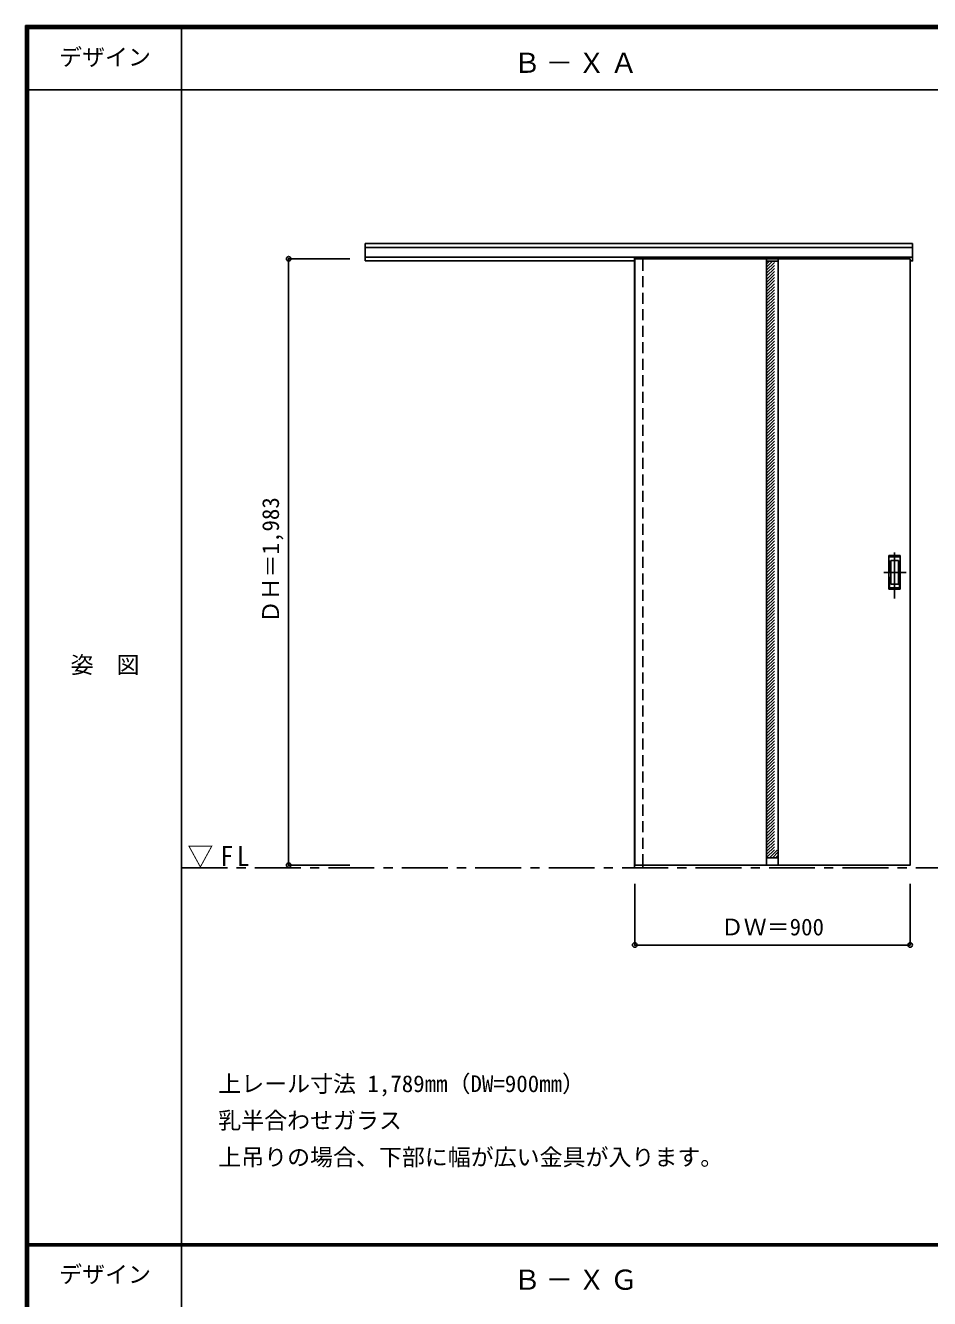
# Model space of a CAD drawing. Units: millimetres, scale not verified. Extents: x -6000 to 5700, y -4307 to 4260.
# Drawn here: x -6000 to -3046, y 12 to 4175 of the extents above; entities that cross this region are included whole.
import ezdxf
from ezdxf.enums import TextEntityAlignment as Align

# ---------------------------------------------------------------- set-up
doc = ezdxf.new("R2010")
doc.units = ezdxf.units.MM
doc.header["$LTSCALE"] = 30
doc.header["$PDMODE"] = 32
doc.header["$PDSIZE"] = 15
doc.linetypes.add('CHAIN1', pattern=[8, 5, -1, 1, -1])
doc.linetypes.add('DASHED1', pattern=[1.8, 1.2, -0.6])
for name, color, linetype in [('0-1_通り芯', 7, 'CHAIN1'), ('0-2_扉', 3, 'Continuous'), ('0-3_仕上げ', 3, 'Continuous'), ('0-4_枠', 3, 'Continuous'), ('0-6_引手', 7, 'Continuous'), ('0-A_文字', 7, 'Continuous'), ('0-B_寸法', 4, 'Continuous'), ('0-C_ハッチ', 4, 'DASHED1'), ('F-1_枠', 6, 'Continuous'), ('F-A_文字', 7, 'Continuous')]:
    doc.layers.add(name, color=color, linetype=linetype)
doc.styles.add('ＭＳ ゴシック', font='')
doc.styles.get('ＭＳ ゴシック').set_extended_font_data('MS Gothic')

msp = doc.modelspace()

# ---------------------------------------------------------------- linework, layer by layer
at = {"layer": '0-1_通り芯'}
msp.add_line((-5490, 1420), (5690, 1420), dxfattribs=at)
at = {"layer": '0-2_扉', "color": 4, "linetype": 'DASHED1'}
msp.add_line((-4009, 3412), (-4009, 3408), dxfattribs=at)
at = {"layer": '0-2_扉'}
for q in [(-4009, 1429), (-3109, 3412)]:
    msp.add_line((-4009, 3412), q, dxfattribs=at)
msp.add_lwpolyline([(-4009, 1429), (-3109, 1429), (-3109, 3412)], dxfattribs=at)
at = {"layer": '0-3_仕上げ'}
for p, q in [((-3578, 3412), (-3578, 1429)), ((-3540, 3412), (-3540, 1429))]:
    msp.add_line(p, q, dxfattribs=at)
at = {"layer": '0-3_仕上げ', "color": 7}
for p, q in [((-3578, 3404), (-3540, 3404)), ((-3578, 1453), (-3540, 1453))]:
    msp.add_line(p, q, dxfattribs=at)
at = {"layer": '0-4_枠'}
for p, q in [((-4890, 3462), (-3101, 3462)), ((-4890, 3405), (-4890, 3462)), ((-4890, 3449), (-3101, 3449)), ((-4890, 3417), (-3101, 3417)), ((-4010, 3417), (-4010, 1420)), ((-3982, 3412), (-3982, 3417)), ((-4890, 3405), (-4009, 3405)), ((-4010, 1420), (-3982, 1420)), ((-3982, 1429), (-3982, 1420))]:
    msp.add_line(p, q, dxfattribs=at)
at = {"layer": '0-4_枠', "color": 4, "linetype": 'DASHED1'}
msp.add_line((-3982, 1429), (-3982, 3412), dxfattribs=at)
at = {"layer": '0-4_枠'}
msp.add_lwpolyline([(-3109, 3405), (-3101, 3405), (-3101, 3462)], dxfattribs=at)
at = {"layer": '0-6_引手', "linetype": 'CHAIN1'}
for p, q in [((-3160, 2301.27), (-3160, 2472.12)), ((-3121.93, 2386.5), (-3194.44, 2386.5))]:
    msp.add_line(p, q, dxfattribs=at)
at = {"layer": '0-6_引手'}
for p, q in [((-3141, 2441.5), (-3179, 2441.5)), ((-3179, 2331.5), (-3179, 2441.5)), ((-3147.5, 2425.5), (-3172.5, 2425.5)), ((-3172.5, 2347.5), (-3172.5, 2425.5)), ((-3147.5, 2347.5), (-3147.5, 2425.5)), ((-3141, 2331.5), (-3141, 2441.5)), ((-3141, 2331.5), (-3179, 2331.5)), ((-3147.5, 2347.5), (-3172.5, 2347.5))]:
    msp.add_line(p, q, dxfattribs=at)
at = {"layer": '0-6_引手', "linetype": 'DASHED1'}
for p, q in [((-3176, 2335.5), (-3176, 2437.5)), ((-3144, 2335.5), (-3176, 2335.5))]:
    msp.add_line(p, q, dxfattribs=at)
msp.add_lwpolyline([(-3144, 2335.5), (-3144, 2437.5), (-3176, 2437.5)], dxfattribs=at)
at = {"layer": '0-B_寸法'}
for p, q in [((-5140, 3412), (-5140, 1429)), ((-5140, 3412), (-4940, 3412)), ((-5140, 1429), (-4940, 1429)), ((-4009, 1168), (-4009, 1368)), ((-3109, 1168), (-3109, 1368)), ((-3109, 1168), (-4009, 1168))]:
    msp.add_line(p, q, dxfattribs=at)
at = {"layer": '0-B_寸法', "color": 7}
for p in [(-5140, 3412), (-5140, 1429), (-4009, 1168), (-3109, 1168)]:
    msp.add_point(p, dxfattribs=at)
at = {"layer": '0-C_ハッチ'}
for p, q in [((-3578, 3394.3), (-3568.3, 3404)), ((-3578, 3374.5), (-3548.5, 3404)), ((-3578, 3384.4), (-3558.4, 3404)), ((-3578, 3364.6), (-3540, 3402.6)), ((-3578, 3354.7), (-3540, 3392.7)), ((-3578, 3344.8), (-3540, 3382.8)), ((-3578, 3334.9), (-3540, 3372.9)), ((-3578, 3325), (-3540, 3363)), ((-3578, 3315.1), (-3540, 3353.1)), ((-3578, 3305.2), (-3540, 3343.2)), ((-3578, 3295.3), (-3540, 3333.3)), ((-3578, 3285.41), (-3540, 3323.41)), ((-3578, 3275.51), (-3540, 3313.51)), ((-3578, 3265.61), (-3540, 3303.61)), ((-3578, 3255.71), (-3540, 3293.71)), ((-3578, 3245.81), (-3540, 3283.81)), ((-3578, 3235.91), (-3540, 3273.91)), ((-3578, 3226.01), (-3540, 3264.01)), ((-3578, 3216.11), (-3540, 3254.11)), ((-3578, 3206.21), (-3540, 3244.21)), ((-3578, 3196.31), (-3540, 3234.31)), ((-3578, 3186.41), (-3540, 3224.41)), ((-3578, 3176.51), (-3540, 3214.51)), ((-3578, 3166.61), (-3540, 3204.61)), ((-3578, 3156.71), (-3540, 3194.71)), ((-3578, 3146.81), (-3540, 3184.81)), ((-3578, 3136.91), (-3540, 3174.91)), ((-3578, 3127.01), (-3540, 3165.01)), ((-3578, 3117.11), (-3540, 3155.11)), ((-3578, 3107.21), (-3540, 3145.21)), ((-3578, 3097.31), (-3540, 3135.31)), ((-3578, 3087.42), (-3540, 3125.42)), ((-3578, 3077.52), (-3540, 3115.52)), ((-3578, 3067.62), (-3540, 3105.62)), ((-3578, 3057.72), (-3540, 3095.72)), ((-3578, 3047.82), (-3540, 3085.82)), ((-3578, 3037.92), (-3540, 3075.92)), ((-3578, 3028.02), (-3540, 3066.02)), ((-3578, 3018.12), (-3540, 3056.12)), ((-3578, 3008.22), (-3540, 3046.22)), ((-3578, 2998.32), (-3540, 3036.32)), ((-3578, 2988.42), (-3540, 3026.42)), ((-3578, 2978.52), (-3540, 3016.52)), ((-3578, 2968.62), (-3540, 3006.62)), ((-3578, 2958.72), (-3540, 2996.72)), ((-3578, 2948.82), (-3540, 2986.82)), ((-3578, 2938.92), (-3540, 2976.92)), ((-3578, 2929.02), (-3540, 2967.02)), ((-3578, 2919.12), (-3540, 2957.12)), ((-3578, 2909.22), (-3540, 2947.22)), ((-3578, 2899.32), (-3540, 2937.32)), ((-3578, 2889.43), (-3540, 2927.43)), ((-3578, 2879.53), (-3540, 2917.53)), ((-3578, 2869.63), (-3540, 2907.63)), ((-3578, 2859.73), (-3540, 2897.73)), ((-3578, 2849.83), (-3540, 2887.83)), ((-3578, 2839.93), (-3540, 2877.93)), ((-3578, 2830.03), (-3540, 2868.03)), ((-3578, 2820.13), (-3540, 2858.13)), ((-3578, 2810.23), (-3540, 2848.23)), ((-3578, 2800.33), (-3540, 2838.33)), ((-3578, 2790.43), (-3540, 2828.43)), ((-3578, 2780.53), (-3540, 2818.53)), ((-3578, 2770.63), (-3540, 2808.63)), ((-3578, 2760.73), (-3540, 2798.73)), ((-3578, 2750.83), (-3540, 2788.83)), ((-3578, 2740.93), (-3540, 2778.93)), ((-3578, 2731.03), (-3540, 2769.03)), ((-3578, 2721.13), (-3540, 2759.13)), ((-3578, 2711.23), (-3540, 2749.23)), ((-3578, 2701.33), (-3540, 2739.33)), ((-3578, 2691.44), (-3540, 2729.44)), ((-3578, 2681.54), (-3540, 2719.54)), ((-3578, 2671.64), (-3540, 2709.64)), ((-3578, 2661.74), (-3540, 2699.74)), ((-3578, 2651.84), (-3540, 2689.84)), ((-3578, 2641.94), (-3540, 2679.94)), ((-3578, 2632.04), (-3540, 2670.04)), ((-3578, 2622.14), (-3540, 2660.14)), ((-3578, 2612.24), (-3540, 2650.24)), ((-3578, 2602.34), (-3540, 2640.34)), ((-3578, 2592.44), (-3540, 2630.44)), ((-3578, 2582.54), (-3540, 2620.54)), ((-3578, 2572.64), (-3540, 2610.64)), ((-3578, 2562.74), (-3540, 2600.74)), ((-3578, 2552.84), (-3540, 2590.84)), ((-3578, 2542.94), (-3540, 2580.94)), ((-3578, 2533.04), (-3540, 2571.04)), ((-3578, 2523.14), (-3540, 2561.14)), ((-3578, 2513.24), (-3540, 2551.24)), ((-3578, 2503.34), (-3540, 2541.34)), ((-3578, 2493.45), (-3540, 2531.45)), ((-3578, 2483.55), (-3540, 2521.55)), ((-3578, 2473.65), (-3540, 2511.65)), ((-3578, 2463.75), (-3540, 2501.75)), ((-3578, 2453.85), (-3540, 2491.85)), ((-3578, 2443.95), (-3540, 2481.95)), ((-3578, 2434.05), (-3540, 2472.05)), ((-3578, 2424.15), (-3540, 2462.15)), ((-3578, 2414.25), (-3540, 2452.25)), ((-3578, 2404.35), (-3540, 2442.35)), ((-3578, 2394.45), (-3540, 2432.45)), ((-3578, 2384.55), (-3540, 2422.55)), ((-3578, 2374.65), (-3540, 2412.65)), ((-3578, 2364.75), (-3540, 2402.75)), ((-3578, 2354.85), (-3540, 2392.85)), ((-3578, 2344.95), (-3540, 2382.95)), ((-3578, 2335.05), (-3540, 2373.05)), ((-3578, 2325.15), (-3540, 2363.15)), ((-3578, 2315.25), (-3540, 2353.25)), ((-3578, 2305.36), (-3540, 2343.36)), ((-3578, 2295.46), (-3540, 2333.46)), ((-3578, 2285.56), (-3540, 2323.56)), ((-3578, 2275.66), (-3540, 2313.66)), ((-3578, 2265.76), (-3540, 2303.76)), ((-3578, 2255.86), (-3540, 2293.86)), ((-3578, 2245.96), (-3540, 2283.96)), ((-3578, 2236.06), (-3540, 2274.06)), ((-3578, 2226.16), (-3540, 2264.16)), ((-3578, 2216.26), (-3540, 2254.26)), ((-3578, 2206.36), (-3540, 2244.36)), ((-3578, 2196.46), (-3540, 2234.46)), ((-3578, 2186.56), (-3540, 2224.56)), ((-3578, 2176.66), (-3540, 2214.66)), ((-3578, 2166.76), (-3540, 2204.76)), ((-3578, 2156.86), (-3540, 2194.86)), ((-3578, 2146.96), (-3540, 2184.96)), ((-3578, 2137.06), (-3540, 2175.06)), ((-3578, 2127.16), (-3540, 2165.16)), ((-3578, 2117.26), (-3540, 2155.26)), ((-3578, 2107.37), (-3540, 2145.37)), ((-3578, 2097.47), (-3540, 2135.47)), ((-3578, 2087.57), (-3540, 2125.57)), ((-3578, 2077.67), (-3540, 2115.67)), ((-3578, 2067.77), (-3540, 2105.77)), ((-3578, 2057.87), (-3540, 2095.87)), ((-3578, 2047.97), (-3540, 2085.97)), ((-3578, 2038.07), (-3540, 2076.07)), ((-3578, 2028.17), (-3540, 2066.17)), ((-3578, 2018.27), (-3540, 2056.27)), ((-3578, 2008.37), (-3540, 2046.37)), ((-3578, 1998.47), (-3540, 2036.47)), ((-3578, 1988.57), (-3540, 2026.57)), ((-3578, 1978.67), (-3540, 2016.67)), ((-3578, 1968.77), (-3540, 2006.77)), ((-3578, 1958.87), (-3540, 1996.87)), ((-3578, 1948.97), (-3540, 1986.97)), ((-3578, 1939.07), (-3540, 1977.07)), ((-3578, 1929.17), (-3540, 1967.17)), ((-3578, 1919.27), (-3540, 1957.27)), ((-3578, 1909.38), (-3540, 1947.38)), ((-3578, 1899.48), (-3540, 1937.48)), ((-3578, 1889.58), (-3540, 1927.58)), ((-3578, 1879.68), (-3540, 1917.68)), ((-3578, 1869.78), (-3540, 1907.78)), ((-3578, 1859.88), (-3540, 1897.88)), ((-3578, 1849.98), (-3540, 1887.98)), ((-3578, 1840.08), (-3540, 1878.08)), ((-3578, 1830.18), (-3540, 1868.18)), ((-3578, 1820.28), (-3540, 1858.28)), ((-3578, 1810.38), (-3540, 1848.38)), ((-3578, 1800.48), (-3540, 1838.48)), ((-3578, 1790.58), (-3540, 1828.58)), ((-3578, 1780.68), (-3540, 1818.68)), ((-3578, 1770.78), (-3540, 1808.78)), ((-3578, 1760.88), (-3540, 1798.88)), ((-3578, 1750.98), (-3540, 1788.98)), ((-3578, 1741.08), (-3540, 1779.08)), ((-3578, 1731.18), (-3540, 1769.18)), ((-3578, 1721.28), (-3540, 1759.28)), ((-3578, 1711.39), (-3540, 1749.39)), ((-3578, 1701.49), (-3540, 1739.49)), ((-3578, 1691.59), (-3540, 1729.59)), ((-3578, 1681.69), (-3540, 1719.69)), ((-3578, 1671.79), (-3540, 1709.79)), ((-3578, 1661.89), (-3540, 1699.89)), ((-3578, 1651.99), (-3540, 1689.99)), ((-3578, 1642.09), (-3540, 1680.09)), ((-3578, 1632.19), (-3540, 1670.19)), ((-3578, 1622.29), (-3540, 1660.29)), ((-3578, 1612.39), (-3540, 1650.39)), ((-3578, 1602.49), (-3540, 1640.49)), ((-3578, 1592.59), (-3540, 1630.59)), ((-3578, 1582.69), (-3540, 1620.69)), ((-3578, 1572.79), (-3540, 1610.79)), ((-3578, 1562.89), (-3540, 1600.89)), ((-3578, 1552.99), (-3540, 1590.99)), ((-3578, 1543.09), (-3540, 1581.09)), ((-3578, 1533.19), (-3540, 1571.19)), ((-3578, 1523.29), (-3540, 1561.29)), ((-3578, 1513.4), (-3540, 1551.4)), ((-3578, 1503.5), (-3540, 1541.5)), ((-3578, 1493.6), (-3540, 1531.6)), ((-3578, 1483.7), (-3540, 1521.7)), ((-3578, 1473.8), (-3540, 1511.8)), ((-3578, 1463.9), (-3540, 1501.9)), ((-3578, 1454), (-3540, 1492)), ((-3569.1, 1453), (-3540, 1482.1)), ((-3559.2, 1453), (-3540, 1472.2)), ((-3549.3, 1453), (-3540, 1462.3))]:
    msp.add_line(p, q, dxfattribs=at)
at = {"layer": 'F-1_枠'}
for p, q in [((-6000, 4175), (5700, 4175)), ((-6000, 4175), (-6000, -4205)), ((-6000, 4170), (5700, 4170)), ((-6000, 4165), (5700, 4165)), ((-5995, 4175), (-5995, -4205)), ((-5990, 4175), (-5990, -4205)), ((-5490, 4175), (-5490, -3790)), ((-6000, 3965), (5700, 3965)), ((-6000, 190.5), (5700, 190.5)), ((-6000, 187.5), (5700, 187.5)), ((-6000, 184.5), (5700, 184.5))]:
    msp.add_line(p, q, dxfattribs=at)

# ---------------------------------------------------------------- texts
at = {"layer": '0-A_文字', "style": 'ＭＳ ゴシック'}
for s, p in [('上レール寸法 1,789mm（DW=900mm）', (-5370, 670.5)), ('乳半合わせガラス', (-5370, 550.5)), ('上吊りの場合、下部に幅が広い金具が入ります。', (-5370, 430.5))]:
    msp.add_text(s, height=54.99, dxfattribs=at).set_placement(p, align=Align.BOTTOM_LEFT)
at = {"layer": '0-A_文字', "char_height": 65.98, "attachment_point": 7, "style": 'ＭＳ ゴシック'}
for s, insert in [('\\T1.17;Ｂ－ＸＡ', (-4405.5, 4020)), ('\\T1.26;\\W0.95;▽FL', (-5471.25, 1420)), ('\\T1.17;Ｂ－ＸＧ', (-4405.5, 39.5))]:
    msp.add_mtext(s, dxfattribs=dict(at, insert=insert))
at = {"layer": '0-B_寸法', "color": 7, "style": 'ＭＳ ゴシック'}
msp.add_text('ＤＨ＝1,983', height=54.99, rotation=90, dxfattribs=at).set_placement((-5155, 2220.25), align=Align.BOTTOM_LEFT)
msp.add_text('ＤＷ＝900', height=54.99, dxfattribs=at).set_placement((-3727.75, 1183), align=Align.BOTTOM_LEFT)
at = {"layer": 'F-A_文字', "style": 'ＭＳ ゴシック'}
for s, p in [('デザイン', (-5890, 4027.5)), ('姿\u3000図', (-5852.5, 2040.25)), ('デザイン', (-5890, 47))]:
    msp.add_text(s, height=54.99, dxfattribs=at).set_placement(p, align=Align.BOTTOM_LEFT)

doc.saveas('drawing.dxf')
